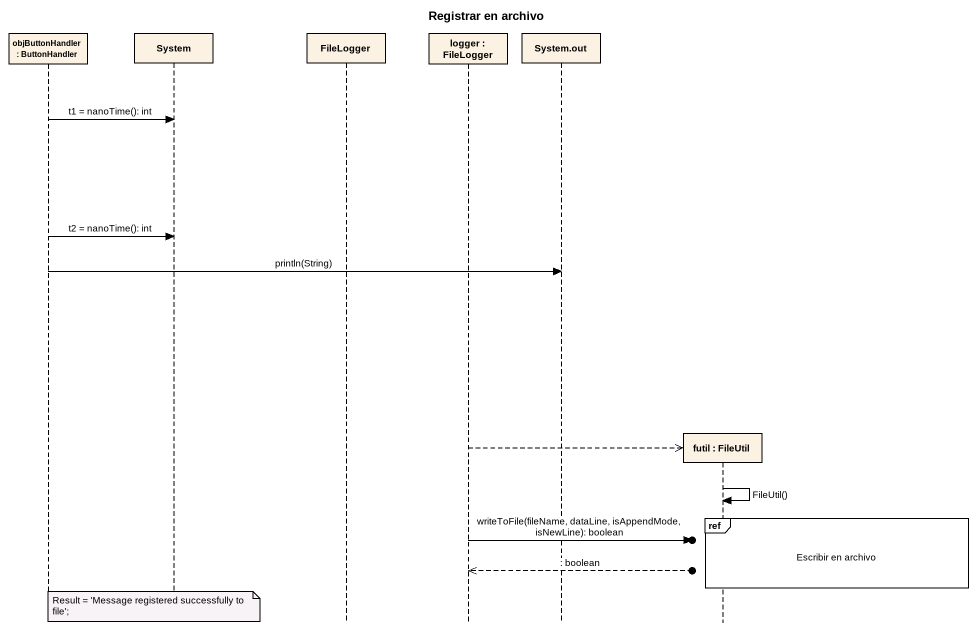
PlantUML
@startuml
title Registrar en archivo
hide footbox
participant "objButtonHandler : ButtonHandler" as objButtonHandler
participant System
participant FileLogger
participant "logger : FileLogger" as logger
participant "System.out" as System_out
participant "futil : FileUtil" as futil

objButtonHandler -> System : t1 = nanoTime(): int
objButtonHandler -> System : t2 = nanoTime(): int
objButtonHandler -> System_out : println(String)
logger -->> futil **
futil -> futil : FileUtil()
ref over futil : Escribir en archivo
logger ->o] : writeToFile(fileName, dataLine, isAppendMode, isNewLine): boolean
logger <<--o] : : boolean
note over System : Result = 'Message registered successfully to file';
@enduml
